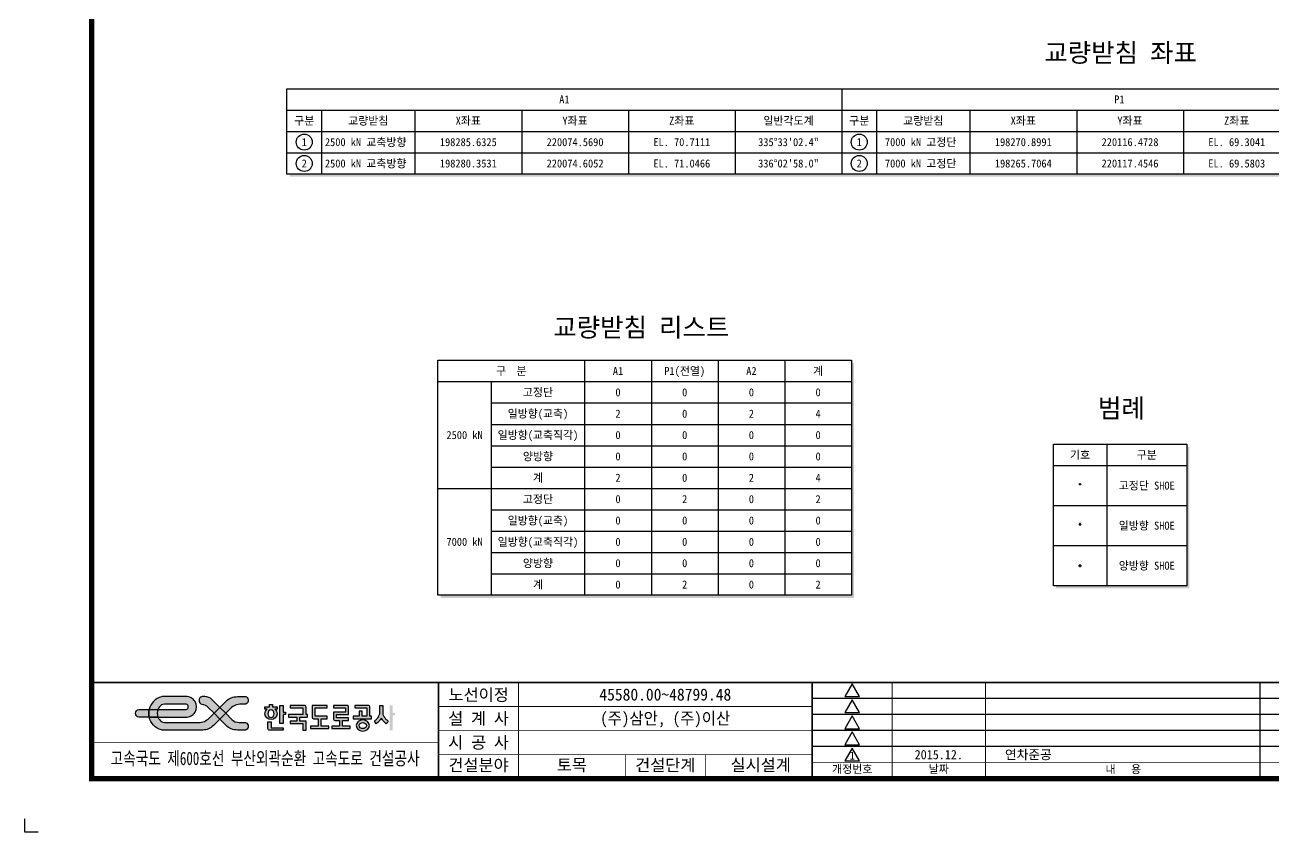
# Model space of a CAD drawing. Header units: feet. Extents: x 0 to 168200, y 0 to 118800.
# Drawn here: x 0 to 93554, y 0 to 60459 of the extents above; entities that cross this region are included whole.
import ezdxf
from ezdxf.enums import TextEntityAlignment as Align

# ---------------------------------------------------------------- set-up
doc = ezdxf.new("R2010")
doc.units = ezdxf.units.FT
doc.header["$LTSCALE"] = 1100
doc.header["$MEASUREMENT"] = 0
doc.layers.get('0').update_dxf_attribs({"linetype": 'CONTINUOUS'})
for name, color, linetype in [('CS-SYMB', 3, 'CONTINUOUS'), ('CS-TABL-LIN1', 4, 'CONTINUOUS'), ('CS-TABL-LIN2', 1, 'CONTINUOUS'), ('CS-TABL-TEX1', 6, 'CONTINUOUS'), ('CS-TABL-TEX2', 3, 'CONTINUOUS'), ('CX-BORD', 3, 'CONTINUOUS'), ('CX-BORD-LIN1', 4, 'CONTINUOUS'), ('CX-BORD-LIN2', 3, 'CONTINUOUS'), ('CX-BORD-TEX2', 7, 'CONTINUOUS'), ('CX-BORD-TEX3', 6, 'CONTINUOUS'), ('CX-MISC', 2, 'CONTINUOUS'), ('CZ-TEX1', 6, 'CONTINUOUS')]:
    doc.layers.add(name, color=color, linetype=linetype)
doc.styles.add('A_STANDARD', font='')
doc.styles.add('TB_TEXT', font='')
doc.styles.add('TB_WBTXT', font='')
doc.styles.add('TB_WMTXT', font='')
doc.styles.get('A_STANDARD').set_extended_font_data('DotumChe')
doc.styles.get('TB_TEXT').set_extended_font_data('DotumChe')
doc.styles.get('TB_WBTXT').set_extended_font_data('Dotum')
doc.styles.get('TB_WMTXT').set_extended_font_data('DotumChe')

# ---------------------------------------------------------------- blocks, each defined once
blk = doc.blocks.new('CXGLOGO-EX흑백')
h = blk.add_hatch(color=256)
h.paths.add_polyline_path([(12.62751094235613, 2.929722186557417), (13.9368577347384, 2.929722186557417, 0.1307849617648099), (14.19642449557114, 2.998798575681949, 0.5686079760781465), (14.23263349965494, 5.183221859397701, 0.1392232935838704), (13.9581907729968, 5.261149990701703), (11.43317010715378, 5.261149990701703, 0.1989123673796241), (7.88820811080587, 3.792778653716674), (5.962135003345992, 1.866705546256785), (7.789912781123938, 0.03892776847906987), (9.30410907077998, 1.553124058134753, -0.198912367379616)])
h.paths.add_polyline_path([(5.962135003346347, -1.78885000929877), (4.134357225567967, 0.03892776847900947), (2.638733131771026, -1.456696325318649, -0.1989123673796836), (-0.684668739806078, -2.833294453742262), (-11.36204881219041, -2.833294453742742, -0.149968192877195), (-12.240743962647, -2.563678008654669, -0.1491631919188299), (-13.39334849004342, -1.136072231520988), (-16.10175388554254, -1.136072231520988, 0.2784029190241507), (-12.27306911128629, -5.129271465237487, 0.06593867059308692), (-11.86520449236982, -5.183294453743216), (0.6208868157490102, -5.183294453742739, 0.198912367379658), (3.944288687325745, -3.806696325319599)])
h.paths.add_polyline_path([(-16.10175388554255, 1.213927768479007), (-19.36564277443144, 1.213927768479007, 0.8888888888888873), (-19.36564277443144, -1.136072231520991), (-16.10175388554254, -1.136072231520988, -0.1111111111111106)])
h.paths.add_polyline_path([(-11.36204881233854, 2.911149990701738), (-4.683161640971832, 2.911149990701997, -0.05755858726109904), (-4.564116577129639, 2.897400306733786, -0.792918256256352), (-4.564116577139849, 1.227677452445754, -0.05755858725611351), (-4.683161640971733, 1.21392776847901), (-13.39334849004398, 1.213927768479618, 0.1939147573995261), (-13.39334849004318, -1.136072231520991), (-4.743420552209216, -1.136072231520991, 1.071754271161691), (-4.743420552209216, 5.261149990701231), (-11.86520449236982, 5.261149990702183, 0.06593867059316338), (-12.27306911128352, 5.207127002196302, 0.2784029190242539), (-16.10175388554237, 1.21392776847981), (-13.39334849004398, 1.213927768479621, -0.1491631919192471), (-12.2407439626433, 2.641533545616181, -0.1499681928522188)])
h = blk.add_hatch(color=256)
h.paths.add_polyline_path([(3.485422644516419, 4.34341790508612, 0.1989123673796671), (1.269821396798442, 5.261149990701703), (0.4788016700130058, 5.261149990701703, 0.8338075771048155), (0.3771781799719207, 2.929722186557356, -0.177326263149743), (2.179867088961466, 1.993417905085643), (4.134357225568095, 0.03892776847887802), (5.962135003345992, 1.866705546256789)])
h.paths.add_polyline_path([(9.744402917729097, -1.915562368126679), (7.789912781123888, 0.03892776847899881), (5.96213500334634, -1.788850009298766), (7.888208110807184, -3.714923116759131, 0.198912367379553), (11.43317010715388, -5.183294453743692), (13.93853492596422, -5.183294453744644, 0.1292187291636897), (14.19530503372277, -5.115808595962658, 0.6043190588004438), (14.12747900538948, -2.886014569746202, 0.1137896329467328), (13.89882244722792, -2.833294453742262), (11.96000416544708, -2.833294453742262, -0.1989123673796783)])
h = blk.add_hatch(color=256)
h.paths.add_polyline_path([(5.962135003345985, 1.866705546256785), (4.134357225568095, 0.03892776847887802), (5.962135003346347, -1.788850009298773), (7.789912781123952, 0.03892776847906987)])
h.paths.add_polyline_path([(-13.39334849004398, 1.213927768479621), (-16.10175388554237, 1.21392776847981, 0.1111111111111885), (-16.10175388554254, -1.136072231520988), (-13.39334849004318, -1.136072231520988, -0.1939147573995261)])
h = blk.add_hatch(color=256)
edge = h.paths.add_edge_path()
edge.add_line((55.90553287691766, 2.4960983163664), (56.85552189184581, 2.496098316366446))
edge.add_line((56.85552189184581, 2.496098316366446), (56.85552189184592, 0.09215457618536149))
edge.add_arc((58.53363057762468, 0.09215457618543929), 1.67810868577876, 180.0000000000026, 195.4083540198517)
edge.add_arc((58.47394244906948, 0.07570436294137084), 1.61619517993231, 195.408354019852, 211.4069923032628)
edge.add_arc((62.72740815851297, 2.672743468727949), 6.599826652904244, 211.4069923032628, 220.884619074014)
edge.add_arc((62.65632922919535, 2.61120635935723), 6.505810537144002, 220.8846190740139, 230.4986055729279)
edge.add_line((58.51800266797031, -2.408736271577236), (57.94523708654083, -3.232545142195342))
edge.add_arc((62.63997685430596, 2.476487192741993), 7.39145666891144, 221.3708019331366, 230.5683267651548, ccw=False)
edge.add_arc((62.86124072826939, 2.671717853347373), 7.686537407580804, 212.5283811307898, 221.3728192081766, ccw=False)
edge.add_arc((49.89982302886737, 2.671711092267167), 7.686526193707074, 318.6271743273925, 327.471625333613, ccw=False)
edge.add_arc((50.12107005378402, 2.476495324059812), 7.391467942165787, 309.4316802638517, 318.62919103786044, ccw=False)
edge.add_line((54.81581768222331, -3.232545142194404), (54.24305210079449, -2.408736271575762))
edge.add_arc((50.16623946446956, 2.548189157142523), 6.418061309895114, 309.4355142588529, 319.1812610942183)
edge.add_arc((49.96136727208684, 2.72553903169074), 6.689032726803259, 319.1787201534786, 328.529668469246)
edge.add_arc((54.2901842034738, 0.07437455166653684), 1.612880450692433, 328.5764598147939, 344.6081938620856)
edge.add_arc((54.23147034857182, 0.09160721386742313), 1.674062617830531, 344.5729121819099, 360.0187337982126)
edge.add_line((55.90553287691779, 0.09215457618600098), (55.90553287691779, 2.4960983163664))
edge = h.paths.add_edge_path()
edge.add_arc((22.07066925838875, -0.0960583075494551), 1.77276644383517, 0.3446861390323761, 51.806537556943795, ccw=False)
edge.add_arc((21.98752086475434, -0.03643316846145372), 1.856528462969702, 268.6390132932114, 358.4888194230754, ccw=False)
edge.add_arc((21.89882706649707, -0.03696230538111067), 1.856011500010981, 181.4952613076245, 271.3769059760447, ccw=False)
edge.add_arc((21.81624874840013, -0.0960910072229415), 1.772833459952195, 128.1945062452658, 179.6542700587555, ccw=False)
edge.add_line((20.72004724334094, 1.297207502441104), (20.04344756338069, 1.297207502441104))
edge.add_line((20.04344756338069, 1.297207502441104), (20.04344756338068, 2.108874533108121))
edge.add_line((20.04344756338068, 2.108874533108121), (21.46843108577289, 2.108874533108121))
edge.add_line((21.46843108577289, 2.108874533108121), (21.4684310857729, 2.754247505206038))
edge.add_line((21.4684310857729, 2.754247505206038), (22.41842010070103, 2.754247505206038))
edge.add_line((22.41842010070103, 2.754247505206038), (22.41842010070103, 2.108874533108121))
edge.add_line((22.41842010070103, 2.108874533108121), (23.84340362309323, 2.108874533108121))
edge.add_line((23.84340362309323, 2.108874533108121), (23.84340362309322, 1.297207502441104))
edge.add_line((23.84340362309322, 1.297207502441104), (23.16680394313298, 1.297207502441104))
h.paths.add_polyline_path([(60.65547795155814, 0.172755616815305), (60.65547795155814, -0.601691949703131), (59.94298619036236, -0.601691949703131), (59.94298619036248, -5.248377348808134), (58.99299717543421, -5.248377348808617), (58.99299717543411, 2.496098316366869), (59.94298619036225, 2.496098316366869), (59.94298619036236, 0.172755616815305)])
edge = h.paths.add_edge_path()
edge.add_line((48.0681235037611, 2.496098316365892), (48.0681235037611, 1.72165074984937))
edge.add_line((48.0681235037611, 1.72165074984937), (51.86807956347353, 1.72165074984937))
edge.add_line((51.86807956347353, 1.72165074984937), (51.86807956347343, -0.8598411385413627))
edge.add_line((51.86807956347343, -0.8598411385413627), (50.44309604108143, -0.8598411385423006))
edge.add_line((50.44309604108143, -0.8598411385423006), (50.44309604108143, 0.6890539944927028))
edge.add_line((50.44309604108143, 0.6890539944927028), (49.4931070261532, 0.6890539944927028))
edge.add_line((49.4931070261532, 0.6890539944927028), (49.49310702615358, -0.8598411385418245))
edge.add_line((49.49310702615358, -0.8598411385418245), (47.59312899629693, -0.8598411385418281))
edge.add_line((47.59312899629693, -0.8598411385418281), (47.59312899629681, -1.634288705059802))
edge.add_line((47.59312899629681, -1.634288705059802), (53.29306308586574, -1.634288705059802))
edge.add_line((53.29306308586574, -1.634288705059802), (53.29306308586574, -0.8598411385413627))
edge.add_line((53.29306308586574, -0.8598411385413627), (52.81806857840155, -0.8598411385413236))
edge.add_line((52.81806857840155, -0.8598411385413236), (52.81806857840178, 1.979799938688487))
edge.add_arc((52.26887129235888, 1.979799938688532), 0.5491972860428973, 359.9999999999953, 400.6008038990672)
edge.add_arc((52.34038266447658, 2.041094338003921), 0.4550119382992583, 40.60080389906705, 89.66109212214847)
edge.add_line((52.3430740709377, 2.496098316366869), (48.0681235037611, 2.496098316367497))
edge = h.paths.add_edge_path()
edge.add_line((41.41820039926384, 2.496098316366869), (41.41820039926394, 1.721650749848898))
edge.add_line((41.41820039926394, 1.721650749848898), (45.21815645897638, 1.721650749848898))
edge.add_line((45.21815645897638, 1.721650749848898), (45.21815645897638, 0.4309048056535367))
edge.add_line((45.21815645897638, 0.4309048056535367), (41.41820039926384, 0.4309048056535367))
edge.add_line((41.41820039926384, 0.4309048056535367), (41.41820039926394, -1.634288705060271))
edge.add_arc((41.96739768530686, -1.634288705060244), 0.5491972860429257, 180.0000000000029, 220.6008038990638)
edge.add_arc((41.89588631318916, -1.695583104375644), 0.4550119382992751, 220.6008038990626, 269.6610921221458)
edge.add_line((41.89319490672801, -2.150587082738607), (43.31817842912, -2.150587082738607))
edge.add_line((43.31817842912, -2.150587082738607), (43.31817842912011, -3.957631404610424))
edge.add_line((43.31817842912011, -3.957631404610424), (40.94320589179998, -3.957631404610424))
edge.add_line((40.94320589179998, -3.957631404610424), (40.94320589179998, -4.732078971128871))
edge.add_line((40.94320589179998, -4.732078971128871), (46.64313998136879, -4.732078971128871))
edge.add_line((46.64313998136879, -4.732078971128871), (46.64313998136893, -3.957631404610897))
edge.add_line((46.64313998136893, -3.957631404610897), (44.26816744404802, -3.957631404609955))
edge.add_line((44.26816744404802, -3.957631404609955), (44.26816744404758, -2.150587082738607))
edge.add_line((44.26816744404758, -2.150587082738607), (46.1681454739045, -2.150587082738134))
edge.add_line((46.1681454739045, -2.150587082738134), (46.1681454739045, -1.376139516220633))
edge.add_line((46.1681454739045, -1.376139516220633), (42.36818941419209, -1.376139516220164))
edge.add_line((42.36818941419209, -1.376139516220164), (42.36818941419209, -0.3435427608644339))
edge.add_line((42.36818941419209, -0.3435427608644339), (46.1681454739045, -0.343542760863965))
edge.add_line((46.1681454739045, -0.343542760863965), (46.16814547390462, 1.979799938688512))
edge.add_arc((45.6189481878617, 1.979799938688539), 0.5491972860429115, 359.9999999999972, 400.6008038990619)
edge.add_arc((45.69045955997943, 2.041094338003941), 0.4550119382992425, 40.60080389906198, 89.6610921221449)
edge.add_line((45.69315096644058, 2.496098316366872), (41.41820039926384, 2.496098316366869))
edge = h.paths.add_edge_path()
edge.add_line((39.51822236940757, 2.496098316366869), (34.76827729476689, 2.496098316366869))
edge.add_line((34.76827729476689, 2.496098316366869), (34.76827729476689, -1.117990327381936))
edge.add_arc((35.31747458080942, -1.117990327381935), 0.5491972860425349, 180, 220.6008038990902)
edge.add_arc((35.24596320869247, -1.179284726696737), 0.4550119382998447, 220.60080389909, 269.6610921221131)
edge.add_line((35.24327180223106, -1.634288705060271), (36.66825532462316, -1.634288705060342))
edge.add_line((36.66825532462316, -1.634288705060342), (36.66825532462363, -3.957631404610424))
edge.add_line((36.66825532462363, -3.957631404610424), (34.29328278730304, -3.957631404610897))
edge.add_line((34.29328278730304, -3.957631404610897), (34.29328278730291, -4.732078971128871))
edge.add_line((34.29328278730291, -4.732078971128871), (39.99321687687187, -4.732078971129809))
edge.add_line((39.99321687687187, -4.732078971129809), (39.99321687687187, -3.957631404610897))
edge.add_line((39.99321687687187, -3.957631404610897), (37.61824433955118, -3.957631404610794))
edge.add_line((37.61824433955118, -3.957631404610794), (37.61824433955128, -1.634288705060271))
edge.add_line((37.61824433955128, -1.634288705060271), (39.5182223694077, -1.634288705059802))
edge.add_line((39.5182223694077, -1.634288705059802), (39.51822236940779, -0.8598411385423006))
edge.add_line((39.51822236940779, -0.8598411385423006), (35.71826630969503, -0.8598411385423006))
edge.add_line((35.71826630969503, -0.8598411385423006), (35.71826630969503, 1.721650749848898))
edge.add_line((35.71826630969503, 1.721650749848898), (39.51822236940745, 1.72165074984937))
edge.add_line((39.51822236940745, 1.72165074984937), (39.51822236940745, 2.496098316366869))
edge = h.paths.add_edge_path()
edge.add_line((31.9183102499825, -5.248377348808617), (32.86829926491062, -5.248377348808617))
edge.add_line((32.86829926491062, -5.248377348808617), (32.86829926491062, -2.408736271577304))
edge.add_line((32.86829926491062, -2.408736271577304), (30.96832123505435, -2.408736271577304))
edge.add_line((30.96832123505435, -2.408736271577304), (30.96832123505409, -1.117990327381936))
edge.add_line((30.96832123505409, -1.117990327381936), (33.34329377237469, -1.117990327381936))
edge.add_line((33.34329377237469, -1.117990327381936), (33.34329377237468, -0.343542760863965))
edge.add_line((33.34329377237468, -0.343542760863965), (32.86829926491062, -0.343542760863965))
edge.add_line((32.86829926491062, -0.343542760863965), (32.86829926491062, 1.979799938688512))
edge.add_arc((32.31910197886764, 1.979799938688512), 0.5491972860429826, 359.9999999999999, 400.6008038990593)
edge.add_arc((32.39061335098545, 2.041094338003989), 0.4550119382991955, 40.60080389905918, 89.66109212214754)
edge.add_line((32.39330475744659, 2.496098316366872), (27.88085693653791, 2.496098316366869))
edge.add_line((27.88085693653791, 2.496098316366869), (27.8808569365377, 1.721650749848898))
edge.add_line((27.8808569365377, 1.721650749848898), (31.9183102499825, 1.72165074984937))
edge.add_line((31.9183102499825, 1.72165074984937), (31.9183102499825, -0.343542760863965))
edge.add_line((31.9183102499825, -0.343542760863965), (27.40586242907364, -0.343542760863965))
edge.add_line((27.40586242907364, -0.343542760863965), (27.40586242907364, -1.11799032738147))
edge.add_line((27.40586242907364, -1.11799032738147), (30.01833222012621, -1.117990327381936))
edge.add_line((30.01833222012621, -1.117990327381936), (30.01833222012621, -2.408736271577773))
edge.add_line((30.01833222012621, -2.408736271577773), (27.88085693653782, -2.408736271577773))
edge.add_line((27.88085693653782, -2.408736271577773), (27.88085693653781, -3.183183838095275))
edge.add_line((27.88085693653781, -3.183183838095275), (31.9183102499825, -3.183183838095275))
edge.add_line((31.9183102499825, -3.183183838095275), (31.9183102499825, -5.248377348808617))
edge = h.paths.add_edge_path()
edge.add_line((25.7433816529495, -5.248377348808617), (21.46843108577295, -5.248377348808141))
edge.add_arc((21.468431085773, -4.799179719589938), 0.4491976292182027, 220.2618960212232, 269.9999999999932, ccw=False)
edge.add_arc((21.55155841230061, -4.728777609424231), 0.5581315978937866, 180.3389078778467, 220.2618960212236, ccw=False)
edge.add_arc((195.5622497713534, -3.699482215773768), 174.5718671369681, 179.6610921221531, 180.3389078778465, ccw=False)
edge.add_line((20.99343657830883, -2.66688546041647), (21.94342559323697, -2.66688546041647))
edge.add_line((21.94342559323697, -2.66688546041647), (21.94342559323697, -4.473929782290639))
edge.add_line((21.94342559323697, -4.473929782290639), (25.7433816529495, -4.473929782290639))
edge.add_line((25.7433816529495, -4.473929782290639), (25.7433816529495, -5.248377348808617))
edge = h.paths.add_edge_path(flags=16)
edge.add_ellipse((50.60385872541271, -3.769494308227308), major_axis=(-1.110875729177891, 2.868103891292178e-14), ratio=0.8665097612807381, start_angle=0, end_angle=360)
edge = h.paths.add_edge_path()
edge.add_ellipse((50.60385872364095, -3.769494308227308), major_axis=(2.060740712415878, 5.91535299055294e-14), ratio=0.8429164421096037, start_angle=0, end_angle=360, ccw=False)
h.paths.add_polyline_path([(26.4558734141455, 0.4309048056535367), (26.4558734141455, -0.343542760863965), (25.74338165294929, -0.343542760863965), (25.7433816529494, -3.183183838095275), (24.67464401115513, -3.183183838094806), (24.67464401115513, 2.496098316366869), (25.7433816529494, 2.496098316366869), (25.7433816529495, 0.4309048056535367)])
edge = h.paths.add_edge_path(flags=16)
edge.add_ellipse((21.94342559323697, -0.08539357202479891), major_axis=(7.44215483547632e-15, 1.223429116448234), ratio=0.7764969806228509, start_angle=0, end_angle=360, ccw=False)
for points in [[(-11.36204881219097, 2.911149990702945, 0.149968192828432), (-12.24074396240013, 2.64153354578092, 0.1491631919431257), (-13.39334849004398, 1.213927768479618, 0.1939147573995262), (-13.39334849004318, -1.136072231520991), (-4.743420552209216, -1.136072231520991, 1.071754271161691), (-4.743420552209216, 5.261149990701231), (-11.86520449236982, 5.261149990702183, 0.06593867059316338), (-12.27306911128352, 5.207127002196302, 0.2784029190242541), (-16.10175388554237, 1.213927768479806), (-13.39334849004398, 1.213927768479618), (-4.683161640971733, 1.21392776847901, 0.0575585872562081), (-4.564116577139657, 1.227677452445796, 0.7929182562611419), (-4.564116577139643, 2.897400306736131, 0.05755858725616377), (-4.683161640971832, 2.911149990701997), (-11.36204881234111, 2.911149990701738)], [(0.3771781799714518, 2.929722186557417, -0.1773262631497835), (2.179867088961458, 1.993417905085646), (4.134357225568095, 0.03892776847887802), (5.962135003345992, 1.866705546256785), (3.485422644516419, 4.34341790508612, 0.1989123673796582), (1.269821396798548, 5.261149990701703), (0.4788016700130058, 5.261149990701703, 0.8714196092937034), (0.4788016700130058, 2.911149990701706)], [(23.16680394313298, 1.297207502441104, -0.228396255599462), (23.84340362309322, -0.0853935720248451, -0.4134459869151131), (21.94342559323628, -1.892437893898972, -0.4136086650538482), (20.04344756338071, -0.08539357202475273, -0.2283866715627258), (20.72004724334094, 1.297207502441104), (20.04344756338069, 1.297207502441104), (20.04344756338068, 2.108874533108121), (21.46843108577289, 2.108874533108121), (21.4684310857729, 2.754247505206038), (22.41842010070103, 2.754247505206038), (22.41842010070103, 2.108874533108121), (23.84340362309323, 2.108874533108121), (23.84340362309322, 1.297207502441104), (23.16680394313298, 1.297207502441104)], [(31.9183102499825, -5.248377348808617), (32.86829926491062, -5.248377348808617), (32.86829926491062, -2.408736271577304), (30.96832123505435, -2.408736271577304), (30.96832123505409, -1.117990327381936), (33.34329377237469, -1.117990327381936), (33.34329377237468, -0.343542760863965), (32.86829926491062, -0.343542760863965), (32.86829926491062, 1.979799938688512, 0.1790312441150617), (32.73608670557006, 2.337209223254376, 0.2173967572259796), (32.39330475744659, 2.496098316366872), (27.88085693653791, 2.496098316366869), (27.8808569365377, 1.721650749848898), (31.9183102499825, 1.72165074984937), (31.9183102499825, -0.343542760863965), (27.40586242907364, -0.343542760863965), (27.40586242907364, -1.11799032738147), (30.01833222012621, -1.117990327381936), (30.01833222012621, -2.408736271577773), (27.88085693653782, -2.408736271577773), (27.88085693653781, -3.183183838095275), (31.9183102499825, -3.183183838095275), (31.9183102499825, -5.248377348808617)], [(39.51822236940757, 2.496098316366869), (34.76827729476689, 2.496098316366869), (34.76827729476689, -1.117990327381936, 0.179031244115201), (34.90048985410753, -1.475399611947733, 0.2173967572256811), (35.24327180223106, -1.634288705060271), (36.66825532462316, -1.634288705060342), (36.66825532462363, -3.957631404610424), (34.29328278730304, -3.957631404610897), (34.29328278730291, -4.732078971128871), (39.99321687687187, -4.732078971129809), (39.99321687687187, -3.957631404610897), (37.61824433955118, -3.957631404610794), (37.61824433955128, -1.634288705060271), (39.5182223694077, -1.634288705059802), (39.51822236940779, -0.8598411385423006), (35.71826630969503, -0.8598411385423006), (35.71826630969503, 1.721650749848898), (39.51822236940745, 1.72165074984937), (39.51822236940745, 2.496098316366869)], [(41.41820039926384, 2.496098316366869), (41.41820039926394, 1.721650749848898), (45.21815645897638, 1.721650749848898), (45.21815645897638, 0.4309048056535367), (41.41820039926384, 0.4309048056535367), (41.41820039926394, -1.634288705060271, 0.1790312441150686), (41.55041295860451, -1.991697989626104, 0.2173967572259559), (41.89319490672801, -2.150587082738607), (43.31817842912, -2.150587082738607), (43.31817842912011, -3.957631404610424), (40.94320589179998, -3.957631404610424), (40.94320589179998, -4.732078971128871), (46.64313998136879, -4.732078971128871), (46.64313998136893, -3.957631404610897), (44.26816744404802, -3.957631404609955), (44.26816744404758, -2.150587082738607), (46.1681454739045, -2.150587082738134), (46.1681454739045, -1.376139516220633), (42.36818941419209, -1.376139516220164), (42.36818941419209, -0.3435427608644339), (46.1681454739045, -0.343542760863965), (46.16814547390462, 1.979799938688512, 0.1790312441150869), (46.03593291456406, 2.337209223254376, 0.2173967572259547), (45.69315096644058, 2.496098316366872), (41.41820039926384, 2.496098316366869)], [(48.0681235037611, 2.496098316365892), (48.0681235037611, 1.72165074984937), (51.86807956347353, 1.72165074984937), (51.86807956347343, -0.8598411385413627), (50.44309604108143, -0.8598411385423006), (50.44309604108143, 0.6890539944927028), (49.4931070261532, 0.6890539944927028), (49.49310702615358, -0.8598411385418245), (47.59312899629693, -0.8598411385418281), (47.59312899629681, -1.634288705059802), (53.29306308586574, -1.634288705059802), (53.29306308586574, -0.8598411385413627), (52.81806857840155, -0.8598411385413236), (52.81806857840178, 1.979799938688487, 0.179031244115118), (52.68585601906119, 2.337209223254398, 0.2173967572259479), (52.3430740709377, 2.496098316366869), (48.0681235037611, 2.496098316367497)], [(55.90553287691766, 2.4960983163664), (56.85552189184581, 2.496098316366446), (56.85552189184592, 0.09215457618536149, 0.0673331086834034), (56.9158386985025, -0.3537133382605546, 0.06992084128346215), (57.09454053805489, -0.7665172394446813, 0.04137753804791307), (57.73774645661189, -1.647093096347959, 0.04197355301566234), (58.51800266797031, -2.408736271577236), (57.94523708654083, -3.232545142195342, -0.04015333159213054), (57.09307314020015, -2.408744723435024, -0.0386103102765588), (56.38052738438178, -1.461466375851227, -0.03861036677333588), (55.66798162856324, -2.408744723434765, -0.04015327015359547), (54.81581768222331, -3.232545142194404), (54.24305210079449, -2.408736271575762, 0.04254949277045509), (55.0233083121517, -1.64709309634749, 0.04082386527700423), (55.66651423070869, -0.7665172394442124, 0.07006595625911516), (55.8452160702611, -0.3537133382600786, 0.06749733491456367), (55.90553287691779, 0.09215457618600098), (55.90553287691779, 2.4960983163664)], [(25.7433816529495, -5.248377348808617), (21.46843108577295, -5.248377348808141, -0.22049606497067), (21.12564913764939, -5.089488255695642, -0.1759805261046493), (20.99343657830882, -4.732078971129866, -0.002957537787864401), (20.99343657830883, -2.66688546041647), (21.94342559323697, -2.66688546041647), (21.94342559323697, -4.473929782290639), (25.7433816529495, -4.473929782290639), (25.7433816529495, -5.248377348808617)]]:
    blk.add_lwpolyline(points, format="xyb")
for points in [[(14.19642449558027, 2.998798575687182, -0.1307849617699337), (13.9368577347384, 2.929722186557417), (12.62751094235613, 2.929722186557417, 0.1989123673796159), (9.30410907077998, 1.553124058134753), (7.789912781123881, 0.03892776847900592), (5.962135003346269, 1.866705546257062), (7.88820811080587, 3.792778653716674, -0.198912367379624), (11.43317010715378, 5.261149990701703), (13.9581907729968, 5.261149990701703, -0.1392232934978381), (14.23263349950496, 5.183221859490345, -0.5686079761212879)], [(-19.36564277443144, -1.136072231520991, -0.8888888888888888), (-19.36564277443144, 1.213927768479007), (-16.10175388554255, 1.213927768479007, 0.1111111111111495), (-16.10175388554254, -1.136072231520988)], [(-16.10175388554237, 1.21392776847981), (-13.39334849004398, 1.213927768479621, 0.1939147573995262), (-13.39334849004318, -1.136072231520988), (-16.10175388554254, -1.136072231520988, -0.1111111111111495)], [(5.962135003346347, -1.78885000929877), (3.944288687325745, -3.806696325319599, -0.198912367379658), (0.6208868157490102, -5.183294453742739), (-11.86520449236982, -5.183294453743216, -0.0659386705931795), (-12.27306911128685, -5.129271465237338, -0.2784029190241215), (-16.10175388554254, -1.136072231520991), (-13.39334849004342, -1.136072231520991, 0.1491631919431261), (-12.24074396239957, -2.563678008822297, 0.1499681928284316), (-11.36204881219041, -2.833294453742742), (-0.684668739806078, -2.833294453742262, 0.1989123673796836), (2.638733131771026, -1.456696325318649), (4.134357225567967, 0.03892776847900947)], [(7.789912781123881, 0.03892776847900592), (9.744402917729097, -1.915562368126679, 0.1989123673796783), (11.96000416544708, -2.833294453742262), (13.89882244722792, -2.833294453742262, -0.1137896330351633), (14.12747900555343, -2.886014569826049, -0.6043190587532347), (14.19530503371573, -5.115808595966634, -0.1292187291597539), (13.93853492596422, -5.183294453744644), (11.43317010715388, -5.183294453743692, -0.198912367379553), (7.888208110807184, -3.714923116759131), (5.962135003346347, -1.78885000929877)]]:
    blk.add_lwpolyline(points, format="xyb", close=True)
blk.add_lwpolyline([(5.962135003345992, 1.866705546256785), (7.789912781123945, 0.03892776847906987), (5.962135003346347, -1.78885000929877), (4.134357225568095, 0.03892776847887802), (5.962135003345992, 1.866705546256785)])
blk.add_lwpolyline([(26.4558734141455, 0.4309048056535367), (26.4558734141455, -0.343542760863965), (25.74338165294929, -0.343542760863965), (25.7433816529494, -3.183183838095275), (24.67464401115513, -3.183183838094806), (24.67464401115513, 2.496098316366869), (25.7433816529494, 2.496098316366869), (25.7433816529495, 0.4309048056535367)], close=True)
at = {"extrusion": (0, 0, -1)}
blk.add_ellipse((21.94342559323697, -0.08539357202479891), major_axis=(7.44215483547632e-15, 1.223429116448234), ratio=0.7764969806228509, start_param=3.141592653589785, end_param=9.424777960769372, dxfattribs=at)
blk.add_ellipse((50.60385872364095, -3.769494308227308), major_axis=(2.060740712415878, 5.91535299055294e-14), ratio=0.8429164421096037, dxfattribs=at)
blk.add_ellipse((50.60385872541271, -3.769494308227308), major_axis=(-1.110875729177891, 2.868103891292178e-14), ratio=0.8665097612807381)
blk = doc.blocks.new('CXBLKA1')
at = {"layer": 'CX-BORD-LIN1', "const_width": 2}
blk.add_lwpolyline([(796, -2.614797267597169e-12), (0, -3.410605131648481e-13), (0, 553.9999999999997), (795.9999999999998, 553.9999999999997)], close=True, dxfattribs=at)
at = {"layer": 'CX-BORD-LIN1'}
for points, const_width in [([(796, 36.0000000000008), (0, 35.99999999999852)], 0.6), ([(130, -5.684341886080801e-13), (130, 35.99999999999886)], 0.6), ([(160.0000000000001, -7.958078640513122e-13), (160.0000000000001, 35.99999999999898)], 0.3), ([(270, 0), (270, 35.99999999999932)], 0.6), ([(300, 5.684341886080801e-14), (300, 35.99999999999937)], 0.3), ([(335, 5.684341886080801e-14), (335, 35.99999999999949)], 0.3), ([(558, 5.999999999999886), (270, 5.999999999998977)], 0.2)]:
    blk.add_lwpolyline(points, dxfattribs=dict(at, const_width=const_width))
for points in [[(285.0839848587444, 35.46565633293648), (282.3404163795552, 30.71365633293647), (287.8275533379334, 30.71365633293647)], [(285.0839848587444, 29.46565633293631), (282.3404163795552, 24.71365633293624), (287.8275533379334, 24.71365633293624)], [(285.0839848587444, 23.46565633293631), (282.3404163795552, 18.71365633293624), (287.8275533379334, 18.71365633293624)], [(285.0839848587444, 17.46565633293631), (282.3404163795552, 12.7136563329363), (287.8275533379334, 12.7136563329363)], [(285.0839848587444, 11.46565633293631), (282.3404163795552, 6.713656332936296), (287.8275533379334, 6.713656332936296)]]:
    blk.add_lwpolyline(points, close=True, dxfattribs=at)
blk.add_lwpolyline([(438, 5.684341886080801e-14), (438, 35.99999999999977)], dxfattribs=at)
at = {"layer": 'CX-BORD-LIN2'}
blk.add_line((558, 30), (270, 29.99999999999909), dxfattribs=at)
at = {"layer": 'CX-BORD-LIN2', "const_width": 0.3}
for points in [[(270, 26.99999999999909), (130, 26.99999999999886)], [(270, 17.99999999999909), (130, 17.99999999999886)], [(130, 13.49999999999909), (0, 13.49999999999886)], [(270, 8.99999999999909), (130, 8.999999999998863)], [(200.0000000000001, -1.193711796076968e-12), (200.0000000000001, 8.999999999998977)], [(230.0000000000001, -1.13686837721616e-12), (230.0000000000001, 8.999999999999034)]]:
    blk.add_lwpolyline(points, dxfattribs=at)
at = {"layer": 'CX-BORD-LIN2'}
for points in [[(558, 23.99999999999989), (270, 23.99999999999898)], [(558, 18.00000000000102), (270, 18.00000000000006)], [(558, 12.00000000000102), (270, 12.00000000000006)]]:
    blk.add_lwpolyline(points, dxfattribs=at)
at = {"layer": 'CX-MISC'}
blk.add_lwpolyline([(-20.0020000199919, -20.00000000000034), (-25, -20.00000000000034), (-25.00000000000034, -15.0020000199919)], dxfattribs=at)
at = {"layer": 'CX-MISC', "xscale": 1.2, "yscale": 1.2}
blk.add_blockref('CXGLOGO-EX흑백', (40.89123459210989, 24.41566484108665), dxfattribs=at)
at = {"layer": 'CX-BORD-LIN1', "style": 'TB_TEXT'}
for tag, height, p in [('TR_RNUM5', 3, (285.1051166181959, 32.63656332936267)), ('TR_RDAT5', 3.5, (317.5, 32.99999999999977)), ('TR_DGN5', 3.5, (451.1184542177598, 32.99999999999977)), ('TR_CHK5', 3.5, (491.1184542177598, 32.99999999999977)), ('TR_APP5', 3.5, (531.1184542177598, 33)), ('TR_RNUM4', 3, (285.1051166181959, 26.6365633293625)), ('TR_RDAT4', 3.5, (317.5, 26.9999999999996)), ('TR_DGN4', 3.5, (451.1184542177598, 26.9999999999996)), ('TR_CHK4', 3.5, (491.1184542177598, 26.9999999999996)), ('TR_APP4', 3.5, (531.1184542177598, 26.99999999999983)), ('TR_RNUM3', 3, (285.1051166181959, 20.63656332936364)), ('TR_RDAT3', 3.5, (317.5, 21.00000000000068)), ('TR_DGN3', 3.5, (451.1184542177598, 21.00000000000068)), ('TR_CHK3', 3.5, (491.1184542177598, 21.00000000000068)), ('TR_APP3', 3.5, (531.1184542177598, 21.00000000000091)), ('TR_RNUM2', 3, (285.1051166181959, 14.63656332936364)), ('TR_RDAT2', 3.5, (317.5, 15.00000000000068)), ('TR_DGN2', 3.5, (451.1184542177598, 15.00000000000068)), ('TR_CHK2', 3.5, (491.1184542177598, 15.00000000000068)), ('TR_APP2', 3.5, (531.1184542177598, 15.00000000000091)), ('TR_RNUM1', 3, (285.1051166181959, 8.636563329362502)), ('TR_RDAT1', 3.5, (317.5, 8.999999999999602)), ('TR_DGN1', 3.5, (451.1184858777797, 9.000015658035068)), ('TR_CHK1', 3.5, (491.1184858777797, 9.000015658035068)), ('TR_APP1', 3.5, (531.1184858777797, 9.000015658035295))]:
    blk.add_attdef(tag, text='', height=height, dxfattribs=at).set_placement(p, align=Align.MIDDLE_CENTER)
for tag, p in [('TR_RCON5', (342.3033138082338, 32.99999999999977)), ('TR_RCON4', (342.3033138082338, 26.9999999999996)), ('TR_RCON3', (342.3033138082338, 21.00000000000068)), ('TR_RCON2', (342.3033138082338, 15.00000000000068)), ('TR_RCON1', (342.3033138082338, 8.999999999999602))]:
    blk.add_attdef(tag, text='', height=3.5, dxfattribs=at).set_placement(p, align=Align.MIDDLE_LEFT)
at = {"layer": 'CX-BORD-LIN2', "style": 'TB_TEXT'}
blk.add_attdef('TD_VERSION', text='', height=3, rotation=90, dxfattribs=at).set_placement((800.499999405456, 48.01489921212237), align=Align.MIDDLE_CENTER)
at = {"layer": 'CX-BORD-TEX2', "style": 'TB_WMTXT'}
for tag, height, p in [('TB_CNAME', 5, (15.34476638720094, 531.8324131479245)), ('TB_CSCOP', 4, (16.63456755316179, 523.8324131479245))]:
    blk.add_attdef(tag, text='', height=height, dxfattribs=at).set_placement(p, align=Align.BOTTOM_LEFT)
at = {"layer": 'CX-BORD-TEX2', "style": 'TB_WBTXT'}
for tag, height, p in [('TB_MTITIL', 10, (397.9999999999999, 533.3264135606181)), ('TB_STITL', 7, (397.9999999999999, 518.3264135606181))]:
    blk.add_attdef(tag, text='', height=height, dxfattribs=at).set_placement(p, align=Align.MIDDLE_CENTER)
at = {"layer": 'CX-BORD-TEX3', "style": 'TB_TEXT'}
for s, height, p in [('노선이정', 4.500000000000001, (145.0338518561471, 31.45595740059105)), ('설 계 사', 4.500000000000001, (145.0000000000001, 22.58754437093)), ('시 공 사', 4.500000000000001, (145.0000000000001, 13.59273296473054)), ('건설분야', 4.500000000000001, (145, 5.125020286179335)), ('건설단계', 4.500000000000001, (215.0000000000001, 5.125020286178881)), ('개정번호', 3, (285.081636885472, 3.661999999999921)), ('날짜', 3, (317.5, 3.661999999999921)), ('내   용', 3, (386.6435256798582, 3.584115170363475))]:
    blk.add_text(s, height=height, dxfattribs=at).set_placement(p, align=Align.MIDDLE)
for tag, height, p in [('TD_LNDST', 4.500000000000001, (215, 31.49999999999909)), ('TD_DSECT', 4.500000000000001, (605.5, 31.50000000000023)), ('TD_DDIST', 4.500000000000001, (654.5, 31.50000000000034)), ('TD_DNAME_TOP', 4.500000000000001, (755, 27.95701132476654)), ('TD_CSECT', 4.500000000000001, (605.5, 22.50000000000023)), ('TD_CDIST', 4.500000000000001, (654.5, 22.50000000000028)), ('TD_DNAME_MAIN', 4.500000000000001, (755, 21.47309584254879)), ('TD_CCOMP', 4.500000000000001, (215.0000000000001, 13.59273296473054)), ('TD_HSCAL', 4.500000000000001, (620.8841087955549, 13.74838269424743)), ('TD_VSCAL', 4.500000000000001, (656.8614607241562, 13.74838269424743)), ('TD_DNAME_BOT', 3, (755, 15.24894304459792)), ('TD_FIELD', 4.500000000000001, (180, 5.125020286179335)), ('TD_CSTEP', 4.500000000000001, (250.7440000000001, 5.125020286178881)), ('TD_DWGCODE', 4.500000000000001, (637, 4.79080374170087)), ('TD_DWGNO', 4.500000000000001, (755, 5.001673382306194))]:
    blk.add_attdef(tag, text='', height=height, dxfattribs=at).set_placement(p, align=Align.MIDDLE_CENTER)
for tag, height, width, p in [('TD_DCOMP', 4.500000000000001, 0.95, (215.0000000000001, 22.58754437093)), ('TD_CNAME', 5, 0.78, (65, 7.595640316786557))]:
    blk.add_attdef(tag, text='', height=height, dxfattribs=dict(at, width=width)).set_placement(p, align=Align.MIDDLE_CENTER)

msp = doc.modelspace()

# ---------------------------------------------------------------- linework, layer by layer
at = {"layer": 'CS-SYMB'}
for p, q in [((79087.51698229811, 22932.15262206133), (79087.51698229811, 23172.15262206133)), ((78967.51698229811, 19952.15262206133), (79207.51698229811, 19952.15262206133)), ((79087.51698229811, 19832.15262206133), (79087.51698229811, 20072.15262206133))]:
    msp.add_line(p, q, dxfattribs=at)
at = {"layer": 'CS-SYMB', "const_width": 48}
msp.add_lwpolyline([(79111.51698229811, 26052.15262206133, 1), (79063.51698229811, 26052.15262206133, 1)], format="xyb", close=True, dxfattribs=at)
at = {"layer": 'CS-SYMB'}
for centre in [(79087.51698229811, 26052.15262206133), (79087.51698229811, 23052.15262206133), (79087.51698229811, 19952.15262206133)]:
    msp.add_circle(centre, 48, dxfattribs=at)
for points in [[(79087.51698229811, 23172.15262206133), (79075.51698229811, 23136.15262206133), (79087.51698229811, 23172.15262206133), (79099.51698229811, 23136.15262206133)], [(79087.51698229811, 22932.15262206133), (79075.51698229811, 22968.15262206133), (79087.51698229811, 22932.15262206133), (79099.51698229811, 22968.15262206133)], [(78967.51698229811, 19952.15262206133), (79003.51698229811, 19940.15262206133), (78967.51698229811, 19952.15262206133), (79003.51698229811, 19964.15262206133)], [(79087.51698229811, 20072.15262206133), (79075.51698229811, 20036.15262206133), (79087.51698229811, 20072.15262206133), (79099.51698229811, 20036.15262206133)], [(79087.51698229811, 19832.15262206133), (79075.51698229811, 19868.15262206133), (79087.51698229811, 19832.15262206133), (79099.51698229811, 19868.15262206133)], [(79207.51698229811, 19952.15262206133), (79171.51698229811, 19940.15262206133), (79207.51698229811, 19952.15262206133), (79171.51698229811, 19964.15262206133)]]:
    msp.add_solid(points, dxfattribs=at)
at = {"layer": 'CS-TABL-LIN1'}
for p, q in [((22234.76195103105, 55683.9046258271), (22234.76195103105, 55683.9046258271)), ((61234.76195103105, 55683.9046258271), (61234.76195103105, 49283.9046258271)), ((19634.76195103105, 54083.9046258271), (144434.761951031, 54083.9046258271)), ((30953.45195944398, 33740.08350203527), (61953.45195944398, 33740.08350203527)), ((77087.51698229811, 27452.15262206133), (87087.51698229811, 27452.15262206133))]:
    msp.add_line(p, q, dxfattribs=at)
for points in [[(19634.76195103105, 55683.9046258271), (144434.761951031, 55683.9046258271), (144434.761951031, 49283.9046258271), (19634.76195103105, 49283.9046258271)], [(30953.45195944398, 35340.08350203527), (61953.45195944398, 35340.08350203527), (61953.45195944398, 17740.08350203527), (30953.45195944398, 17740.08350203527)], [(77087.51698229811, 29052.15262206135), (87087.51698229811, 29052.15262206135), (87087.51698229811, 18452.15262206133), (77087.51698229811, 18452.15262206133)]]:
    msp.add_lwpolyline(points, close=True, dxfattribs=at)
for points in [[(19834.76195103105, 49283.9046258271), (144634.761951031, 49283.9046258271), (19834.76195103105, 49083.9046258271), (144634.761951031, 49083.9046258271)], [(61953.45195944398, 35140.08350203527), (62153.45195944398, 35140.08350203527), (61953.45195944398, 17740.08350203527), (62153.45195944398, 17740.08350203527)], [(87087.51698229811, 28852.15262206135), (87287.51698229811, 28852.15262206135), (87087.51698229811, 18452.15262206133), (87287.51698229811, 18452.15262206133)], [(77287.51698229811, 18452.15262206133), (87287.51698229811, 18452.15262206133), (77287.51698229811, 18252.15262206133), (87287.51698229811, 18252.15262206133)], [(31153.45195944398, 17740.08350203527), (62153.45195944398, 17740.08350203527), (31153.45195944398, 17540.08350203527), (62153.45195944398, 17540.08350203527)]]:
    msp.add_solid(points, dxfattribs=at)
at = {"layer": 'CS-TABL-LIN2'}
for p, q in [((29234.76195103105, 55683.9046258271), (29234.76195103105, 55683.9046258271)), ((37234.76195103105, 55683.9046258271), (37234.76195103105, 55683.9046258271)), ((45234.76195103105, 55683.9046258271), (45234.76195103105, 55683.9046258271)), ((53234.76195103105, 55683.9046258271), (53234.76195103105, 55683.9046258271)), ((63834.76195103105, 55683.9046258271), (63834.76195103105, 55683.9046258271)), ((70834.76195103105, 55683.9046258271), (70834.76195103105, 55683.9046258271)), ((78834.76195103105, 55683.9046258271), (78834.76195103105, 55683.9046258271)), ((86834.76195103105, 55683.9046258271), (86834.76195103105, 55683.9046258271)), ((22234.76195103105, 54083.9046258271), (22234.76195103105, 49283.9046258271)), ((22234.76195103105, 54083.9046258271), (22234.76195103105, 49283.9046258271)), ((29234.76195103105, 54083.9046258271), (29234.76195103105, 49283.9046258271)), ((37234.76195103105, 54083.9046258271), (37234.76195103105, 49283.9046258271)), ((45234.76195103105, 54083.9046258271), (45234.76195103105, 49283.9046258271)), ((53234.76195103105, 54083.9046258271), (53234.76195103105, 49283.9046258271)), ((63834.76195103105, 54083.9046258271), (63834.76195103105, 49283.9046258271)), ((70834.76195103105, 54083.9046258271), (70834.76195103105, 49283.9046258271)), ((78834.76195103105, 54083.9046258271), (78834.76195103105, 49283.9046258271)), ((86834.76195103105, 54083.9046258271), (86834.76195103105, 49283.9046258271)), ((19634.76195103105, 52483.9046258271), (144434.761951031, 52483.9046258271)), ((19634.76195103105, 50883.9046258271), (144434.761951031, 50883.9046258271)), ((34953.45195944398, 35340.08350203527), (34953.45195944398, 35340.08350203527)), ((41953.45195944398, 35340.08350203527), (41953.45195944398, 17740.08350203527)), ((41953.45195944398, 35340.08350203527), (41953.45195944398, 17740.08350203527)), ((46953.45195944398, 35340.08350203527), (46953.45195944398, 17740.08350203527)), ((51953.45195944398, 35340.08350203527), (51953.45195944398, 17740.08350203527)), ((56953.45195944398, 35340.08350203527), (56953.45195944398, 17740.08350203527)), ((34953.45195944398, 33740.08350203527), (34953.45195944398, 17740.08350203527)), ((30953.45195944398, 32140.08350203527), (30953.45195944398, 32140.08350203527)), ((34953.45195944398, 32140.08350203527), (61953.45195944398, 32140.08350203527)), ((30953.45195944398, 30540.08350203527), (30953.45195944398, 30540.08350203527)), ((34953.45195944398, 30540.08350203527), (61953.45195944398, 30540.08350203527)), ((81087.51698229811, 29052.15262206135), (81087.51698229811, 18452.15262206133)), ((30953.45195944398, 28940.08350203527), (30953.45195944398, 28940.08350203527)), ((34953.45195944398, 28940.08350203527), (61953.45195944398, 28940.08350203527)), ((30953.45195944398, 27340.08350203527), (30953.45195944398, 27340.08350203527)), ((34953.45195944398, 27340.08350203527), (61953.45195944398, 27340.08350203527)), ((30953.45195944398, 25740.08350203527), (61953.45195944398, 25740.08350203527)), ((77087.51698229811, 24452.15262206133), (87087.51698229811, 24452.15262206133)), ((30953.45195944398, 24140.08350203527), (30953.45195944398, 24140.08350203527)), ((34953.45195944398, 24140.08350203527), (61953.45195944398, 24140.08350203527)), ((30953.45195944398, 22540.08350203527), (30953.45195944398, 22540.08350203527)), ((34953.45195944398, 22540.08350203527), (61953.45195944398, 22540.08350203527)), ((30953.45195944398, 20940.08350203527), (30953.45195944398, 20940.08350203527)), ((34953.45195944398, 20940.08350203527), (61953.45195944398, 20940.08350203527)), ((77087.51698229811, 21452.15262206133), (87087.51698229811, 21452.15262206133)), ((30953.45195944398, 19340.08350203527), (30953.45195944398, 19340.08350203527)), ((34953.45195944398, 19340.08350203527), (61953.45195944398, 19340.08350203527))]:
    msp.add_line(p, q, dxfattribs=at)
for centre in [(20934.76195103105, 51683.9046258271), (62534.76195103105, 51683.9046258271), (20934.76195103105, 50083.9046258271), (62534.76195103105, 50083.9046258271)]:
    msp.add_circle(centre, 600, dxfattribs=at)

# ---------------------------------------------------------------- block references
at = {"layer": 'CX-BORD'}
ref = msp.add_blockref('CXBLKA1', (5000, 4000.000000000073), dxfattribs=dict(at, xscale=200, yscale=200, zscale=200))
ref.add_attrib('TD_CNAME', '고속국도 제600호선 부산외곽순환 고속도로 건설공사', dxfattribs={"layer": 'CX-BORD-TEX3', "height": 999.9999999999998, "style": 'TB_TEXT', "width": 0.75}).set_placement((18000, 5519.128063358439), align=Align.MIDDLE_CENTER)
ref.add_attrib('TD_FIELD', '토목', dxfattribs={"layer": 'CX-BORD-TEX3', "height": 900.0000000000002, "style": 'TB_TEXT'}).set_placement((41000, 5025.004057236089), align=Align.MIDDLE_CENTER)
ref.add_attrib('TD_CSTEP', '실시설계', dxfattribs={"layer": 'CX-BORD-TEX3', "height": 900.0000000000002, "style": 'TB_TEXT'}).set_placement((55148.79999999702, 5025.004057236089), align=Align.MIDDLE_CENTER)
ref.add_attrib('TD_DCOMP', '(주)삼안, (주)이산', dxfattribs={"layer": 'CX-BORD-TEX3', "height": 900.0000000000002, "style": 'TB_TEXT', "width": 0.9499999999999998}).set_placement((48000, 8517.508874185456), align=Align.MIDDLE_CENTER)
ref.add_attrib('TD_LNDST', '45580.00~48799.48', dxfattribs={"layer": 'CX-BORD-TEX3', "height": 900.0000000000002, "style": 'TB_TEXT'}).set_placement((48000, 10300.00000000007), align=Align.MIDDLE_CENTER)
ref.add_attrib('TR_RNUM1', '1', dxfattribs={"layer": 'CX-BORD-LIN1', "height": 600, "style": 'TB_TEXT'}).set_placement((62021.02332364023, 5727.312665872349), align=Align.MIDDLE_CENTER)
ref.add_attrib('TR_RDAT1', '2015.12.', dxfattribs={"layer": 'CX-BORD-LIN1', "height": 700, "style": 'TB_TEXT'}).set_placement((68500, 5800.000000000073), align=Align.MIDDLE_CENTER)
ref.add_attrib('TR_RCON1', '연차준공', dxfattribs={"layer": 'CX-BORD-LIN1', "height": 700, "style": 'TB_TEXT'}).set_placement((73460.66276165098, 5800.000000000073), align=Align.MIDDLE_LEFT)

# ---------------------------------------------------------------- texts
at = {"layer": 'CS-TABL-TEX1', "style": 'A_STANDARD'}
for s, p in [('A1', (40434.76195103105, 54883.9046258271)), ('P1', (82034.76195103105, 54883.9046258271)), ('구  분', (36453.45195944398, 34540.08350203527)), ('A1', (44453.45195944398, 34540.08350203527)), ('P1(전열)', (49453.45195944398, 34540.08350203527)), ('A2', (54453.45195944398, 34540.08350203527)), ('계', (59453.45195944398, 34540.08350203527))]:
    msp.add_text(s, height=600, dxfattribs=at).set_placement(p, align=Align.MIDDLE_CENTER)
for s, p in [('기호', (79087.51698229811, 27952.15262206133)), ('구분', (84087.51698229811, 27952.15262206133))]:
    msp.add_text(s, height=600, dxfattribs=at).set_placement(p, align=Align.CENTER)
at = {"layer": 'CS-TABL-TEX2', "style": 'A_STANDARD'}
for s, p in [('구분', (20934.76195103105, 53283.9046258271)), ('교량받침', (25734.76195103105, 53283.9046258271)), ('X좌표', (33234.76195103105, 53283.9046258271)), ('Y좌표', (41234.76195103105, 53283.9046258271)), ('Z좌표', (49234.76195103105, 53283.9046258271)), ('일반각도계', (57234.76195103105, 53283.9046258271)), ('구분', (62534.76195103105, 53283.9046258271)), ('교량받침', (67334.76195103105, 53283.9046258271)), ('X좌표', (74834.76195103105, 53283.9046258271)), ('Y좌표', (82834.76195103105, 53283.9046258271)), ('Z좌표', (90834.76195103105, 53283.9046258271)), ('1', (20934.76195103105, 51683.9046258271)), ('2500 kN 교축방향 ', (25734.76195103105, 51683.9046258271)), ('198285.6325', (33234.76195103105, 51683.9046258271)), ('220074.5690', (41234.76195103105, 51683.9046258271)), ('EL. 70.7111', (49234.76195103105, 51683.9046258271)), ('335°33\'02.4"', (57234.76195103105, 51683.9046258271)), ('1', (62534.76195103105, 51683.9046258271)), ('7000 kN 고정단 ', (67334.76195103105, 51683.9046258271)), ('198270.8991', (74834.76195103105, 51683.9046258271)), ('220116.4728', (82834.76195103105, 51683.9046258271)), ('EL. 69.3041', (90834.76195103105, 51683.9046258271)), ('2', (20934.76195103105, 50083.9046258271)), ('2500 kN 교축방향 ', (25734.76195103105, 50083.9046258271)), ('198280.3531', (33234.76195103105, 50083.9046258271)), ('220074.6052', (41234.76195103105, 50083.9046258271)), ('EL. 71.0466', (49234.76195103105, 50083.9046258271)), ('336°02\'58.0"', (57234.76195103105, 50083.9046258271)), ('2', (62534.76195103105, 50083.9046258271)), ('7000 kN 고정단 ', (67334.76195103105, 50083.9046258271)), ('198265.7064', (74834.76195103105, 50083.9046258271)), ('220117.4546', (82834.76195103105, 50083.9046258271)), ('EL. 69.5803', (90834.76195103105, 50083.9046258271)), ('고정단', (38453.45195944398, 32940.08350203527)), ('0', (44453.45195944398, 32940.08350203527)), ('0', (49453.45195944398, 32940.08350203527)), ('0', (54453.45195944398, 32940.08350203527)), ('0', (59453.45195944398, 32940.08350203527)), ('일방향(교축)', (38453.45195944398, 31340.08350203527)), ('2', (44453.45195944398, 31340.08350203527)), ('0', (49453.45195944398, 31340.08350203527)), ('2', (54453.45195944398, 31340.08350203527)), ('4', (59453.45195944398, 31340.08350203527)), ('2500 kN', (32953.45195944398, 29740.08350203527)), ('일방향(교축직각)', (38453.45195944398, 29740.08350203527)), ('0', (44453.45195944398, 29740.08350203527)), ('0', (49453.45195944398, 29740.08350203527)), ('0', (54453.45195944398, 29740.08350203527)), ('0', (59453.45195944398, 29740.08350203527)), ('양방향', (38453.45195944398, 28140.08350203527)), ('0', (44453.45195944398, 28140.08350203527)), ('0', (49453.45195944398, 28140.08350203527)), ('0', (54453.45195944398, 28140.08350203527)), ('0', (59453.45195944398, 28140.08350203527)), ('계', (38453.45195944398, 26540.08350203527)), ('2', (44453.45195944398, 26540.08350203527)), ('0', (49453.45195944398, 26540.08350203527)), ('2', (54453.45195944398, 26540.08350203527)), ('4', (59453.45195944398, 26540.08350203527)), ('고정단', (38453.45195944398, 24940.08350203527)), ('0', (44453.45195944398, 24940.08350203527)), ('2', (49453.45195944398, 24940.08350203527)), ('0', (54453.45195944398, 24940.08350203527)), ('2', (59453.45195944398, 24940.08350203527)), ('일방향(교축)', (38453.45195944398, 23340.08350203527)), ('0', (44453.45195944398, 23340.08350203527)), ('0', (49453.45195944398, 23340.08350203527)), ('0', (54453.45195944398, 23340.08350203527)), ('0', (59453.45195944398, 23340.08350203527)), ('7000 kN', (32953.45195944398, 21740.08350203527)), ('일방향(교축직각)', (38453.45195944398, 21740.08350203527)), ('0', (44453.45195944398, 21740.08350203527)), ('0', (49453.45195944398, 21740.08350203527)), ('0', (54453.45195944398, 21740.08350203527)), ('0', (59453.45195944398, 21740.08350203527)), ('양방향', (38453.45195944398, 20140.08350203527)), ('0', (44453.45195944398, 20140.08350203527)), ('0', (49453.45195944398, 20140.08350203527)), ('0', (54453.45195944398, 20140.08350203527)), ('0', (59453.45195944398, 20140.08350203527)), ('계', (38453.45195944398, 18540.08350203527)), ('0', (44453.45195944398, 18540.08350203527)), ('2', (49453.45195944398, 18540.08350203527)), ('0', (54453.45195944398, 18540.08350203527)), ('2', (59453.45195944398, 18540.08350203527))]:
    msp.add_text(s, height=600, dxfattribs=at).set_placement(p, align=Align.MIDDLE_CENTER)
for s, p in [('고정단 SHOE', (84087.51698229811, 25652.15262206133)), ('일방향 SHOE', (84087.51698229811, 22652.15262206133)), ('양방향 SHOE', (84087.51698229811, 19652.15262206133))]:
    msp.add_text(s, height=600, dxfattribs=at).set_placement(p, align=Align.CENTER)
at = {"layer": 'CZ-TEX1', "style": 'A_STANDARD'}
for s, p in [('교량받침 좌표', (82134.76195103105, 57683.9046258271)), ('교량받침 리스트', (46200.34201145009, 37104.32004535079)), ('범례', (82187.51698229811, 31052.15262206133))]:
    msp.add_text(s, height=1400, dxfattribs=at).set_placement(p, align=Align.CENTER)

doc.saveas('drawing.dxf')
